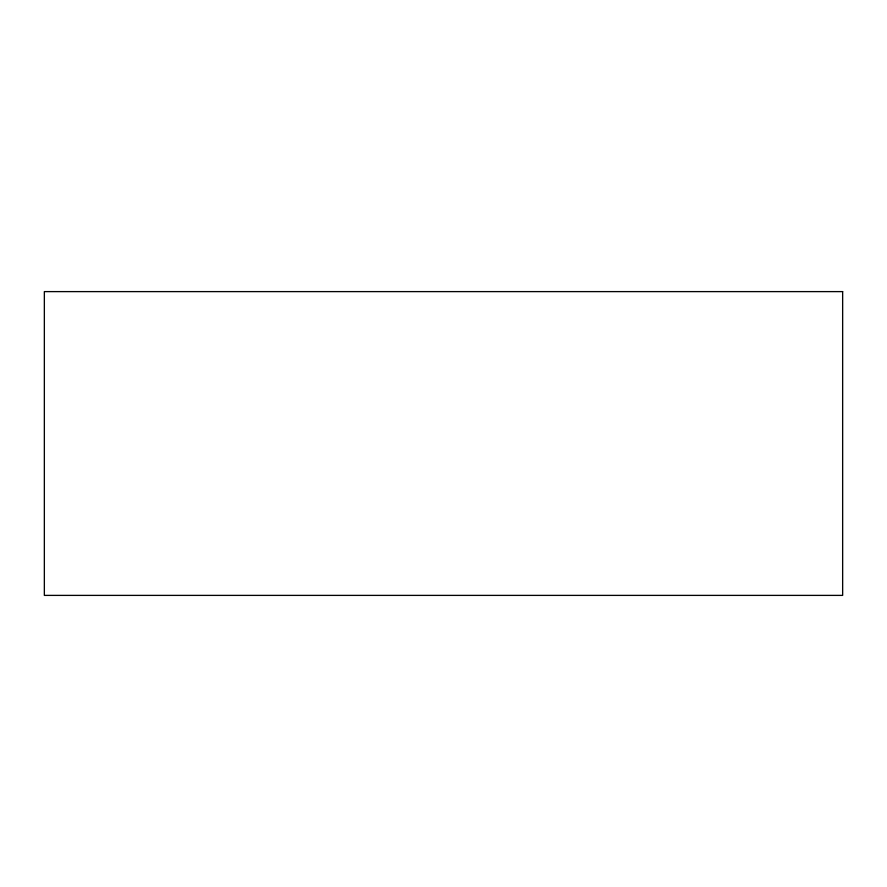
<?xml version="1.0" encoding="UTF-8"?>
<svg xmlns="http://www.w3.org/2000/svg" width="887" height="887" viewBox="0 0 887 887"><rect width="100%" height="100%" fill="white"/><g stroke="black" fill="none" stroke-linecap="round" stroke-linejoin="round"><path stroke-width="1.33" d="M842.65 291.612L44.35 291.612L44.35 595.388L842.65 595.388L842.65 291.612"/></g></svg>
